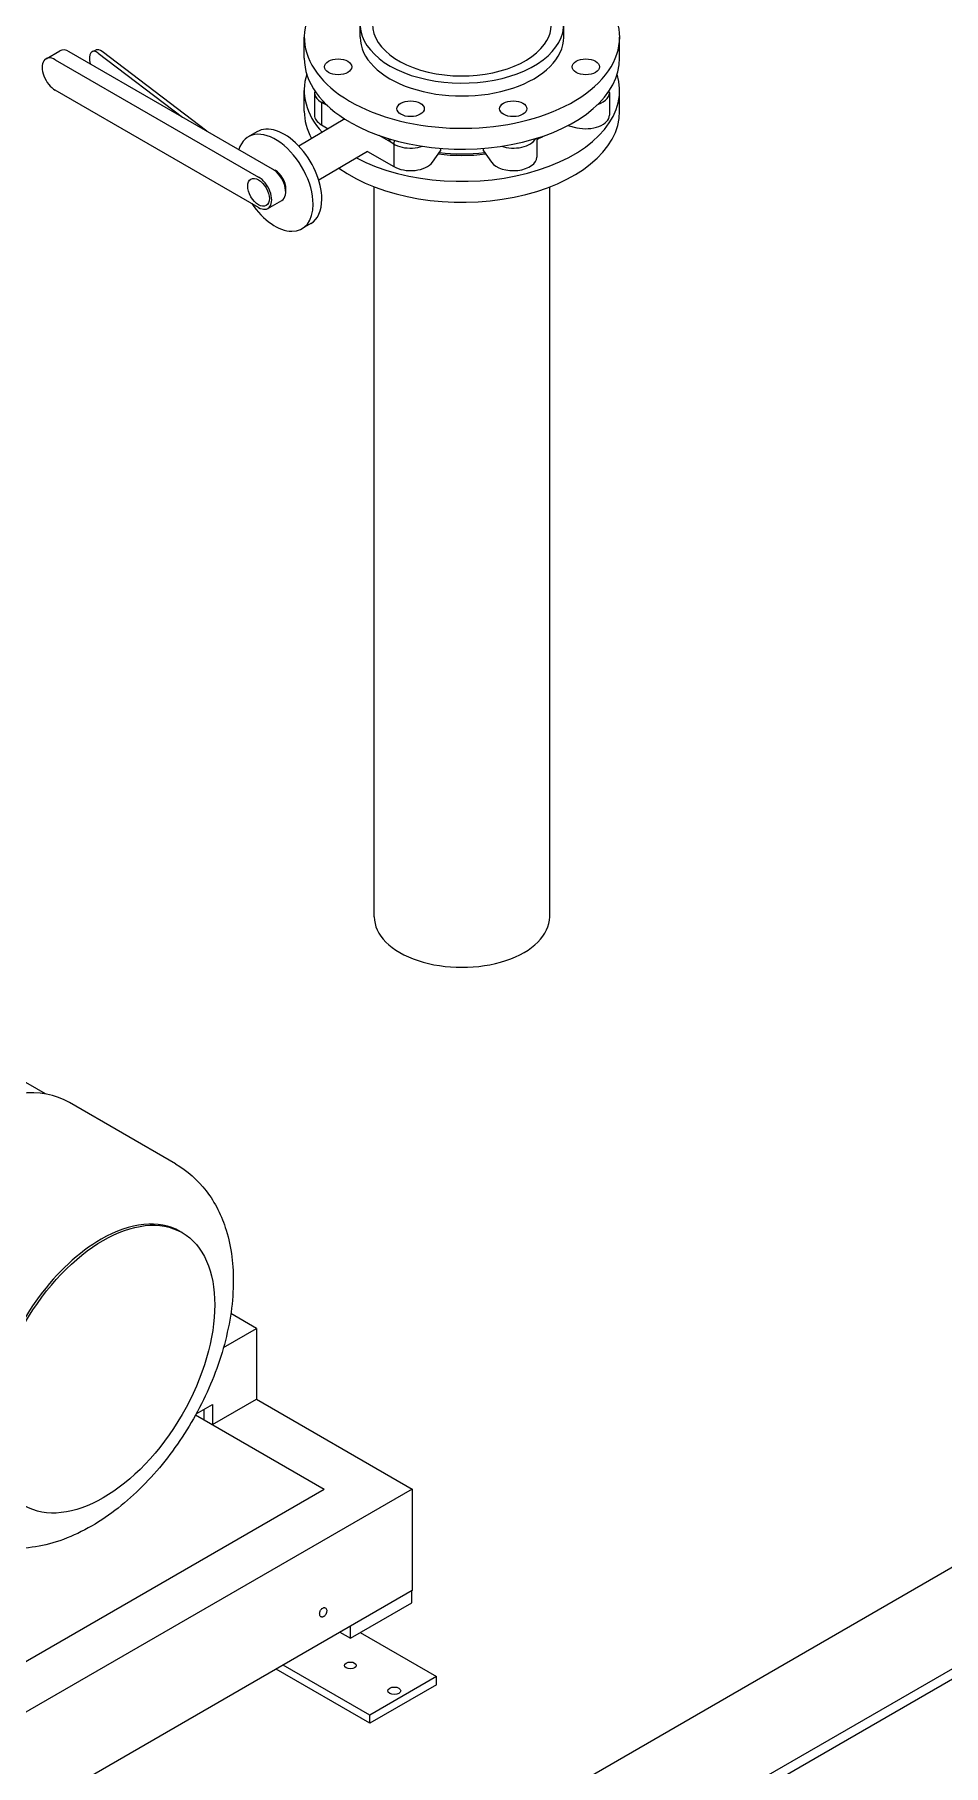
# Model space of a CAD drawing. Header units: millimetres. Extents: x -312439 to 477422, y -331570 to 212570.
# Drawn here: x 415658 to 416106, y 90824 to 91677 of the extents above; entities that cross this region are included whole.
import ezdxf

# ---------------------------------------------------------------- set-up
doc = ezdxf.new("R2010")
doc.units = ezdxf.units.MM

msp = doc.modelspace()

# ---------------------------------------------------------------- linework, layer by layer
at = {"color": 0, "linetype": 'Continuous', "lineweight": 0, "extrusion": (1.25969e-16, 0.816497, 0.57735)}
for p, q in [((415818.323, 91676.078), (415818.323, 91682.429)), ((415918.765, 91676.078), (415918.765, 91682.429)), ((415790.763, 91665.777), (415790.763, 91676.078)), ((415946.325, 91665.777), (415946.325, 91676.078)), ((415663.387, 91665.414), (415670.26, 91669.382)), ((415667.982, 91664.959), (415768.233, 91607.078)), ((415775.106, 91611.047), (415674.855, 91668.927)), ((415686.239, 91668.972), (415688.079, 91669.779)), ((415689.19, 91668.241), (415730.66, 91636.708)), ((415742.714, 91629.748), (415691.031, 91669.048)), ((415768.233, 91592.072), (415667.982, 91649.953)), ((415790.763, 91639.574), (415790.763, 91649.875)), ((415795.798, 91648.763), (415795.798, 91637.661)), ((415941.29, 91648.763), (415941.29, 91637.661)), ((415946.325, 91639.574), (415946.325, 91649.875)), ((415799.207, 91644.012), (415800.464, 91644.059)), ((415802.346, 91642.199), (415799.207, 91644.012)), ((415799.207, 91644.012), (415799.207, 91632.911)), ((415810.714, 91635.746), (415788.017, 91622.412)), ((415799.207, 91632.911), (415802.576, 91630.965)), ((415920.79, 91632.509), (415925.201, 91631.454)), ((415767.409, 91629.459), (415763.116, 91626.937)), ((415834.872, 91623.422), (415827.71, 91627.556)), ((415835.097, 91625.234), (415834.872, 91623.422)), ((415834.872, 91623.422), (415834.872, 91612.32)), ((415905.493, 91626.261), (415905.493, 91616.994)), ((415821.972, 91619.768), (415797.884, 91605.616)), ((415821.971, 91619.768), (415834.872, 91612.32)), ((415853.983, 91614.423), (415857.958, 91619.964)), ((415857.958, 91621.288), (415857.958, 91619.964)), ((415879.131, 91619.964), (415879.131, 91621.288)), ((415879.131, 91619.964), (415883.106, 91614.423)), ((415825.275, 91242.31), (415825.275, 91602.257)), ((415911.814, 91242.31), (415911.814, 91602.257)), ((415772.828, 91591.617), (415779.701, 91595.585)), ((415794.008, 91584.184), (415789.715, 91581.662)), ((417145.067, 91518.767), (412545.89, 88863.431)), ((417145.067, 91468.761), (412545.89, 88813.424)), ((412545.89, 88808.424), (417145.067, 91463.76)), ((415663.113, 91154.883), (415620.416, 91179.534)), ((415727.275, 91120.404), (415674.993, 91150.589)), ((415730.493, 91086.481), (415729.424, 91087.098)), ((415767.186, 91039.273), (415754.538, 91046.575)), ((415750.943, 91029.895), (415767.186, 91039.273)), ((415767.186, 91039.273), (415767.186, 91004.268)), ((415737.449, 90997.101), (415745.533, 91001.768)), ((415741.202, 90999.267), (415741.202, 90994.267)), ((415745.533, 90991.767), (415767.186, 91004.268)), ((415745.533, 91001.768), (415745.533, 90991.767)), ((415767.186, 91004.268), (415843.957, 90959.944)), ((415737.171, 90996.594), (415800.651, 90959.944)), ((415843.957, 90959.944), (415577.621, 90806.175)), ((415577.621, 90831.178), (415800.651, 90959.944)), ((415843.957, 90959.944), (415843.957, 90909.938)), ((415843.957, 90909.938), (415577.621, 90756.169)), ((415843.806, 90903.899), (415843.806, 90909.851)), ((415813.492, 90886.397), (415843.806, 90903.899)), ((415808.338, 90889.373), (415813.492, 90886.397)), ((415813.492, 90886.397), (415813.492, 90892.349)), ((415818.364, 90889.21), (415855.965, 90867.501)), ((415823.052, 90844.498), (415776.832, 90871.183)), ((415823.052, 90848.499), (415780.297, 90873.183)), ((415855.965, 90867.501), (415823.052, 90848.499)), ((415855.965, 90863.5), (415823.052, 90844.498)), ((415855.965, 90863.5), (415855.965, 90867.501)), ((415823.052, 90844.498), (415823.052, 90848.499))]:
    msp.add_line(p, q, dxfattribs=at)
at = {"color": 0, "linetype": 'Continuous', "lineweight": 0}
for centre, major_axis, ratio, start_param, end_param in [((415868.544, 91676.078), (-77.781, 0), 0.5773503, 5.8904862, 10.4056487), ((415868.544, 91682.429), (-50.221, 0), 0.5773503, 5.8904862, 9.9571897), ((415868.544, 91682.429), (-44.096, 0), 0.5773503, 6.0892323, 9.0320789), ((415868.544, 91682.429), (-44.096, 0), 0.5773503, 2.7488936, 3.3355457), ((415868.544, 91676.078), (-50.221, 0), 0.5773503, 0, 3.1415927), ((415667.982, 91657.456), (-4.595, 7.958), 0.5773503, 5.4977871, 8.6393798), ((415674.855, 91661.424), (-4.595, 7.958), 0.5773503, 5.4977871, 6.2831853), ((415689.19, 91662.239), (-2.951, 6.733), 0.493747, 5.557134, 7.5280662), ((415691.031, 91663.046), (2.951, -6.733), 0.493747, 2.4155414, 3.1415927), ((415868.544, 91665.777), (-77.781, 0), 0.5773503, 0, 0.7824175), ((415868.544, 91665.777), (-77.781, 0), 0.5773503, 0.7871021, 3.1415927), ((415868.544, 91649.875), (-77.781, 0), 0.5773503, 6.1051919, 6.7623508), ((415868.544, 91649.875), (-77.781, 0), 0.5773503, 0.8369849, 3.3195861), ((415807.435, 91648.763), (-11.637, 0), 0.5773503, 6.1420988, 7.3229597), ((415929.654, 91648.763), (11.637, 0), 0.5773503, 5.2434109, 6.4242718), ((415868.544, 91639.574), (-77.781, 0), 0.5773503, 0, 0.3041974), ((415868.544, 91639.574), (-77.781, 0), 0.5773503, 0.675912, 3.1415927), ((415776.415, 91604.299), (13.299, -22.637), 0.5823607, 0.7810018, 3.6306229), ((415780.708, 91606.822), (13.299, -22.637), 0.5823607, 0.7810018, 3.1415927), ((415807.435, 91637.661), (-11.637, 0), 0.5773503, 0, 0.7854281), ((415929.654, 91637.661), (11.637, 0), 0.5773503, 4.3196899, 6.2831853), ((415843.232, 91628.095), (11.637, 0), 0.5773503, 3.4434042, 5.2414339), ((415893.857, 91628.095), (11.637, 0), 0.5773503, 4.1833441, 5.9813737), ((415868.544, 91650.675), (-56.958, 0), 0.5773503, 2.2766814, 2.3492774), ((415843.232, 91616.994), (11.637, 0), 0.5773503, 3.9108825, 5.8904862), ((415868.544, 91650.675), (-56.958, 0), 0.5773503, 1.3648604, 1.7767323), ((415868.544, 91651.475), (-56.958, 0), 0.5773503, 1.3743447, 1.767248), ((415893.857, 91616.994), (11.637, 0), 0.5773503, 3.5342917, 6.2831853), ((415768.233, 91599.575), (4.595, -7.958), 0.5773503, 5.4977871, 8.6393798), ((415775.106, 91603.544), (4.595, -7.958), 0.5773503, 0, 2.3561945), ((415776.415, 91604.299), (-3.761, 6.515), 0.5773503, 3.9269908, 5.4977871), ((415776.415, 91604.299), (-3.761, 6.515), 0.5773503, 3.7038644, 3.9269908), ((415780.708, 91606.822), (13.299, -22.637), 0.5823607, 0, 0.7810018), ((415776.415, 91604.299), (13.299, -22.637), 0.5823607, 4.825807, 7.0641871), ((415868.544, 91242.31), (-43.27, 0), 0.5773503, 0, 3.1415927), ((415622.232, 91059.204), (52.761, 91.385), 0.5773503, 0, 0.7853982), ((415690.547, 91019.762), (38.877, 67.336), 0.5773503, 0, 0.7853982), ((415690.547, 91019.762), (38.877, 67.336), 0.5773503, 0.7853982, 3.1415927)]:
    msp.add_ellipse(centre, major_axis=major_axis, ratio=ratio, start_param=start_param, end_param=end_param, dxfattribs=at)
for centre, major_axis in [((415807.435, 91661.464), (-6.737, 0)), ((415929.654, 91661.464), (-6.737, 0)), ((415843.232, 91640.797), (-6.737, 0)), ((415893.857, 91640.797), (-6.737, 0)), ((415768.233, 91599.575), (-3.761, 6.515)), ((415691.616, 91019.145), (38.877, 67.336)), ((415813.524, 90873.002), (2.909, 0)), ((415835.178, 90860.5), (3.215, 0))]:
    msp.add_ellipse(centre, major_axis=major_axis, ratio=0.5773503, dxfattribs=at)
for points, knots in [([(415727.275, 91120.404), (415733.157, 91117.008), (415738.303, 91112.398), (415746.873, 91101.26), (415750.101, 91094.631), (415754.875, 91079.179), (415755.923, 91070.172), (415755.562, 91050.598), (415753.819, 91039.949), (415747.769, 91018.787), (415743.453, 91008.277), (415732.78, 90988.387), (415726.447, 90979), (415712.197, 90962.038), (415704.277, 90954.472), (415687.215, 90941.952), (415678.056, 90937.002), (415659.509, 90931.142), (415650.109, 90929.959), (415634.156, 90932.1), (415627.615, 90934.249), (415621.753, 90937.634)], [5.4977871, 5.4977871, 5.4977871, 5.4977871, 5.7317072, 5.7317072, 5.9891723, 5.9891723, 6.3046849, 6.3046849, 6.6596935, 6.6596935, 7.0147316, 7.0147316, 7.3659534, 7.3659534, 7.7193111, 7.7193111, 8.076631, 8.076631, 8.4062449, 8.4062449, 8.6393798, 8.6393798, 8.6393798, 8.6393798]), ([(415801.832, 90900.193), (415801.8, 90900.508), (415801.618, 90901.07), (415801.188, 90901.423), (415800.843, 90901.514), (415800.601, 90901.535), (415800.152, 90901.471), (415799.665, 90901.189), (415799.266, 90900.795), (415798.972, 90900.432), (415798.726, 90900.009), (415798.543, 90899.555), (415798.406, 90899.09), (415798.329, 90898.508), (415798.392, 90897.87), (415798.608, 90897.35), (415798.956, 90896.993), (415799.331, 90896.859), (415799.662, 90896.857), (415799.919, 90896.907), (415800.181, 90897.008), (415800.527, 90897.208), (415800.941, 90897.572), (415801.434, 90898.25), (415801.738, 90899.004), (415801.849, 90899.703), (415801.847, 90900.035), (415801.832, 90900.193)], [0, 0, 0, 0, 0.448799, 0.8975979, 1.0097976, 1.1219974, 1.3463969, 1.7951958, 1.9447955, 2.0943951, 2.3935944, 2.5431941, 2.6927937, 2.991993, 3.2911923, 3.5903916, 3.8895909, 4.1887902, 4.3383899, 4.4879895, 4.6375892, 4.7871888, 5.0863881, 5.3855874, 5.8343864, 6.0587858, 6.2831853, 6.2831853, 6.2831853, 6.2831853])]:
    msp.add_open_spline(points, degree=3, knots=knots, dxfattribs=at)

doc.saveas('drawing.dxf')
